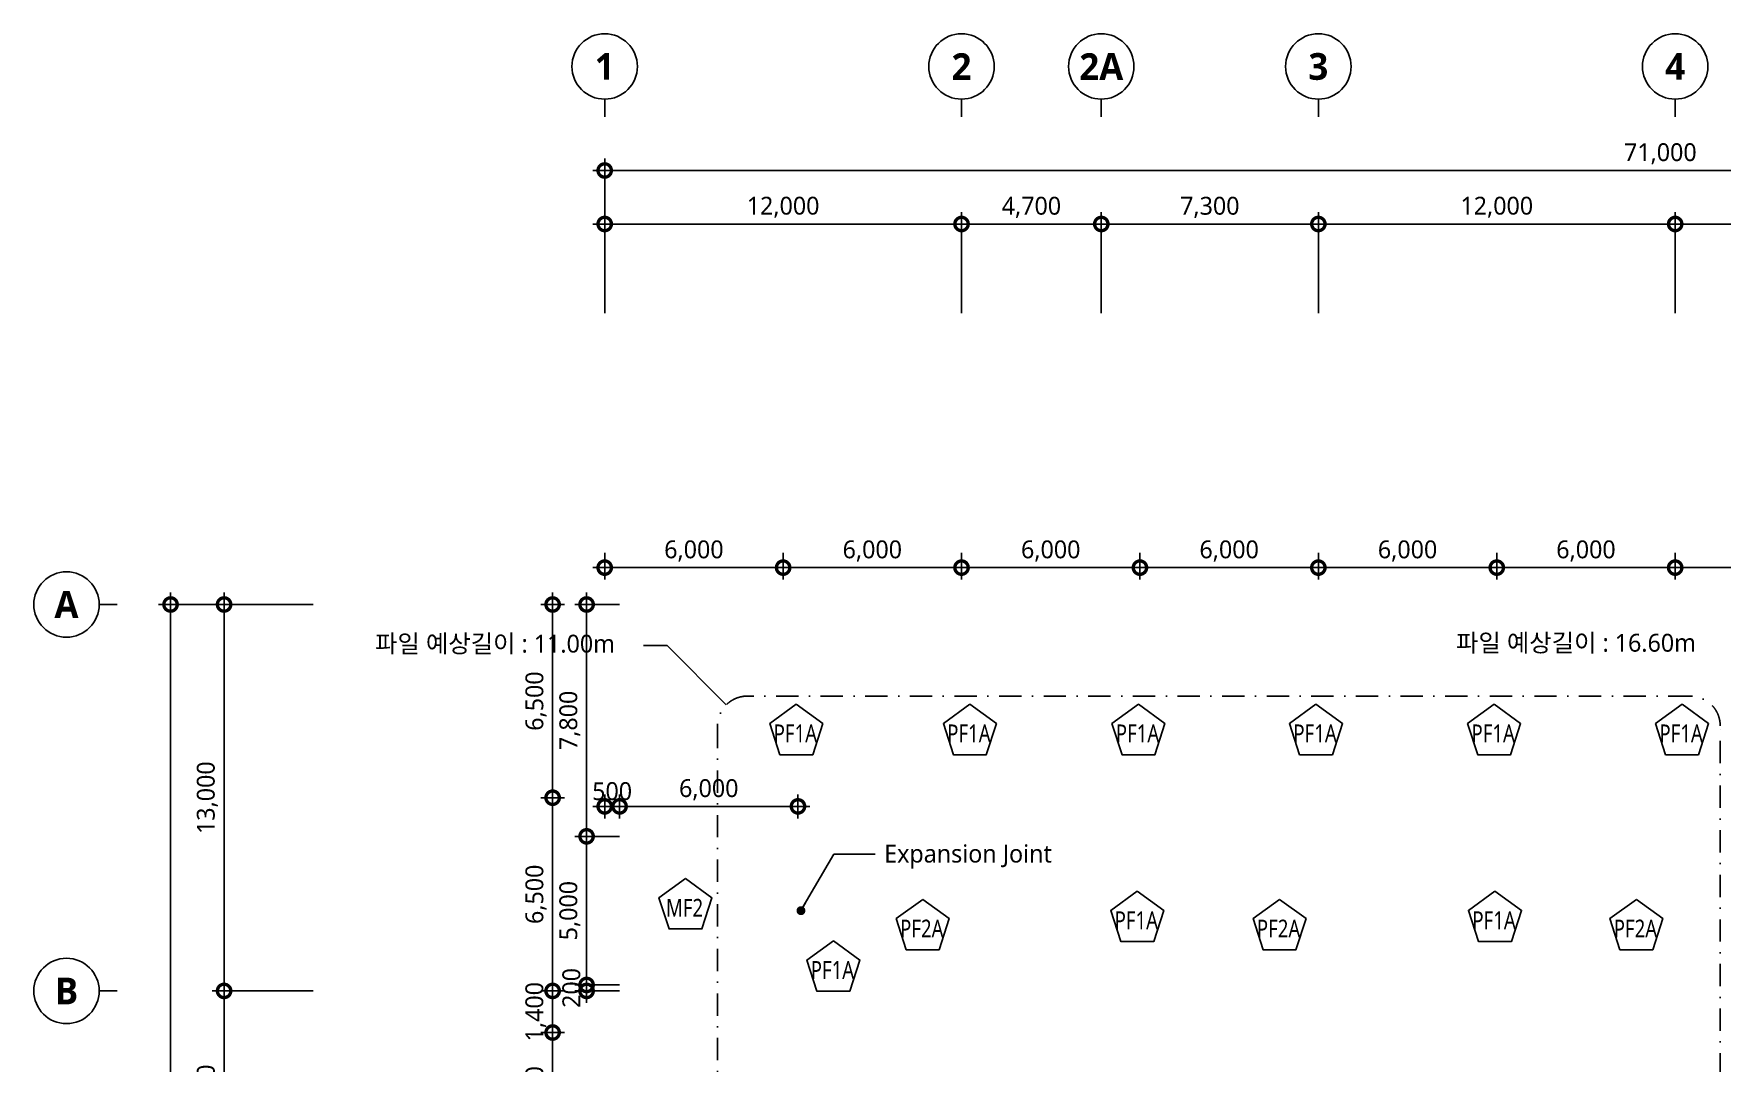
# Model space of a CAD drawing. Header units: millimetres. Extents: x 9300 to 332157, y 4200 to 105100.
# Drawn here: x 190500 to 247282, y 70467 to 105100 of the extents above; entities that cross this region are included whole.
import ezdxf
from ezdxf.enums import TextEntityAlignment as Align

# ---------------------------------------------------------------- set-up
doc = ezdxf.new("R2010")
doc.units = ezdxf.units.MM
doc.header["$LTSCALE"] = 150
doc.linetypes.add('DASHDOT-GAUN', pattern=[10, 5, -2.5, 0, -2.5])
doc.layers.get('DEFPOINTS').update_dxf_attribs({"color": 137})
for name, color, linetype in [('DIM', 7, 'Continuous'), ('S-SYM', 6, 'Continuous'), ('SYM', 6, 'Continuous'), ('SYM-BUB', 3, 'Continuous'), ('SYM-LEAD', 6, 'Continuous'), ('TEX', 3, 'Continuous'), ('TEXT', 3, 'Continuous')]:
    doc.layers.add(name, color=color, linetype=linetype)
doc.styles.add('맑은고딕B', font='malgunbd.ttf')
doc.styles.add('스타일1', font='malgun.ttf')
doc.styles.add('스타일2', font='malgunbd.ttf')
doc.dimstyles.new('CJA', dxfattribs={"dimscale": 200, "dimtxt": 3, "dimasz": 1, "dimexe": 2, "dimexo": 3, "dimgap": 1, "dimtad": 1, "dimdec": 0, "dimzin": 1, "dimdsep": 46, "dimlunit": 6, "dimtxsty": '스타일1', "dimblk": 'GAUN-DOT', "dimcen": -2, "dimdle": 2, "dimclrd": 256, "dimclre": 256, "dimclrt": 3, "dimadec": 0, "dimazin": 0, "dimtfac": 1, "dimtdec": 0, "dimtix": 1, "dimtmove": 2, "dimatfit": 3, "dimldrblk": 'DOTSMALL', "dimfxl": 1, "dimtolj": 1, "dimtzin": 1, "dimarcsym": 0})
doc.dimstyles.new('DIM-QD 1', dxfattribs={"dimtxt": 3, "dimasz": 1.5, "dimexe": 1, "dimexo": 0, "dimgap": 1, "dimtad": 1, "dimdec": 3, "dimdsep": 46, "dimlunit": 6, "dimtxsty": '스타일1', "dimblk1": 'ARCHTICK', "dimblk2": 'ARCHTICK', "dimsah": 1, "dimcen": 0, "dimclrd": 256, "dimclre": 256, "dimclrt": 3, "dimazin": 2, "dimtfac": 1, "dimtdec": 3, "dimtix": 1, "dimtmove": 2, "dimatfit": 3, "dimldrblk": 'ARCHTICK', "dimfxl": 1, "dimtolj": 1, "dimtzin": 0, "dimarcsym": 0})

# ---------------------------------------------------------------- blocks, each defined once
blk = doc.blocks.new('str-f')
blk.add_lwpolyline([(0, 469), (-446, 145), (-276, -379), (276, -379), (446, 145)], close=True)
at = {"color": 3, "style": '스타일1'}
blk.add_attdef('F1', text='', height=300, dxfattribs=at).set_placement((-16, -20), align=Align.MIDDLE)
blk = doc.blocks.new('GAUN-DOT')
at = {"linetype": 'ByBlock'}
for p, q in [((2, 0), (-2, 0)), ((0, -2), (0, 2))]:
    blk.add_line(p, q, dxfattribs=at)
at = {"const_width": 2.25}
blk.add_lwpolyline([(0, 0.28125, 1), (0, -0.28125, 1)], format="xyb", close=True, dxfattribs=at)
blk = doc.blocks.new('*D25')
at = {"layer": 'DEFPOINTS', "color": 0, "transparency": 16777216}
for p in [(210800, 78100), (209091, 73100), (210800, 73100)]:
    blk.add_point(p, dxfattribs=at)
at = {"layer": 'DIM', "lineweight": -2, "transparency": 16777216}
for p, q in [((210200, 78100), (208691, 78100)), ((209091, 77900), (209091, 73300)), ((210200, 73100), (208691, 73100))]:
    blk.add_line(p, q, dxfattribs=at)
at = {"layer": 'DIM', "lineweight": -2, "transparency": 16777216, "xscale": 200, "yscale": 200, "zscale": 200}
for p, rotation in [((209091, 78100), 90), ((209091, 73100), 270)]:
    blk.add_blockref('GAUN-DOT', p, dxfattribs=dict(at, rotation=rotation))
at = {"layer": 'DIM', "color": 3, "transparency": 16777216, "insert": (208530, 75600), "char_height": 600, "attachment_point": 5, "rotation": 90, "style": '스타일1'}
blk.add_mtext('\\A1;5,000', dxfattribs=at)
blk = doc.blocks.new('_DotSmall')
at = {"color": 0, "linetype": 'ByBlock', "const_width": 0.5}
blk.add_lwpolyline([(-0.0625, 0, 1), (0.0625, 0, 1)], format="xyb", close=True, dxfattribs=at)
blk = doc.blocks.new('*D29')
at = {"layer": 'DEFPOINTS', "color": 0, "transparency": 16777216}
for p in [(209700, 79108), (209700, 78100), (210200, 78100)]:
    blk.add_point(p, dxfattribs=at)
at = {"layer": 'DIM', "lineweight": -2, "transparency": 16777216}
for p, q in [((209700, 78700), (209700, 79508)), ((210200, 78700), (210200, 79508)), ((209500, 79108), (209300, 79108)), ((210200, 79108), (209700, 79108)), ((210400, 79108), (210600, 79108))]:
    blk.add_line(p, q, dxfattribs=at)
at = {"layer": 'DIM', "lineweight": -2, "transparency": 16777216, "xscale": 200, "yscale": 200, "zscale": 200}
blk.add_blockref('GAUN-DOT', (209700, 79108), dxfattribs=at)
at = {"layer": 'DIM', "lineweight": -2, "transparency": 16777216, "xscale": 200, "yscale": 200, "zscale": 200, "rotation": 180}
blk.add_blockref('GAUN-DOT', (210200, 79108), dxfattribs=at)
at = {"layer": 'DIM', "color": 3, "transparency": 16777216, "insert": (209950, 79618), "char_height": 600, "attachment_point": 5, "style": '스타일1'}
blk.add_mtext('\\A1;500', dxfattribs=at)
blk = doc.blocks.new('*D30')
at = {"layer": 'DEFPOINTS', "color": 0, "transparency": 16777216}
for p in [(216200, 79108), (210200, 78100), (216200, 78100)]:
    blk.add_point(p, dxfattribs=at)
at = {"layer": 'DIM', "lineweight": -2, "transparency": 16777216}
for p, q in [((210200, 78700), (210200, 79508)), ((216200, 78700), (216200, 79508)), ((210400, 79108), (216000, 79108))]:
    blk.add_line(p, q, dxfattribs=at)
at = {"layer": 'DIM', "lineweight": -2, "transparency": 16777216, "xscale": 200, "yscale": 200, "zscale": 200, "rotation": 180}
blk.add_blockref('GAUN-DOT', (210200, 79108), dxfattribs=at)
at = {"layer": 'DIM', "lineweight": -2, "transparency": 16777216, "xscale": 200, "yscale": 200, "zscale": 200}
blk.add_blockref('GAUN-DOT', (216200, 79108), dxfattribs=at)
at = {"layer": 'DIM', "color": 3, "transparency": 16777216, "insert": (213200, 79668), "char_height": 600, "attachment_point": 5, "style": '스타일1'}
blk.add_mtext('\\A1;6,000', dxfattribs=at)
blk = doc.blocks.new('*D31')
at = {"layer": 'DEFPOINTS', "color": 0, "transparency": 16777216}
for p in [(209091, 73100), (210800, 73100), (210800, 72900)]:
    blk.add_point(p, dxfattribs=at)
at = {"layer": 'DIM', "lineweight": -2, "transparency": 16777216}
for p, q in [((209091, 73300), (209091, 73500)), ((210200, 73100), (208691, 73100)), ((210200, 72900), (208691, 72900)), ((209091, 72900), (209091, 73100)), ((209091, 72700), (209091, 72500))]:
    blk.add_line(p, q, dxfattribs=at)
at = {"layer": 'DIM', "lineweight": -2, "transparency": 16777216, "xscale": 200, "yscale": 200, "zscale": 200}
for p, rotation in [((209091, 73100), 270), ((209091, 72900), 90)]:
    blk.add_blockref('GAUN-DOT', p, dxfattribs=dict(at, rotation=rotation))
at = {"layer": 'DIM', "color": 3, "transparency": 16777216, "insert": (208581, 73000), "char_height": 600, "attachment_point": 5, "rotation": 90, "style": '스타일1'}
blk.add_mtext('\\A1;200', dxfattribs=at)
blk = doc.blocks.new('*D32')
at = {"layer": 'DEFPOINTS', "color": 0, "transparency": 16777216}
for p in [(209091, 85900), (210800, 85900), (210800, 78100)]:
    blk.add_point(p, dxfattribs=at)
at = {"layer": 'DIM', "lineweight": -2, "transparency": 16777216}
for p, q in [((210200, 85900), (208691, 85900)), ((209091, 78300), (209091, 85700)), ((210200, 78100), (208691, 78100))]:
    blk.add_line(p, q, dxfattribs=at)
at = {"layer": 'DIM', "lineweight": -2, "transparency": 16777216, "xscale": 200, "yscale": 200, "zscale": 200}
for p, rotation in [((209091, 85900), 90), ((209091, 78100), 270)]:
    blk.add_blockref('GAUN-DOT', p, dxfattribs=dict(at, rotation=rotation))
at = {"layer": 'DIM', "color": 3, "transparency": 16777216, "insert": (208530, 82000), "char_height": 600, "attachment_point": 5, "rotation": 90, "style": '스타일1'}
blk.add_mtext('\\A1;7,800', dxfattribs=at)
blk = doc.blocks.new('*D80')
at = {"layer": 'DEFPOINTS', "color": 0, "transparency": 16777216}
for p in [(215700, 87041), (221700, 87140), (221700, 87041)]:
    blk.add_point(p, dxfattribs=at)
at = {"layer": 'DIM', "lineweight": -2, "transparency": 16777216}
for p, q in [((215700, 87641), (215700, 87540)), ((221700, 87641), (221700, 87540)), ((215900, 87140), (221500, 87140))]:
    blk.add_line(p, q, dxfattribs=at)
at = {"layer": 'DIM', "lineweight": -2, "transparency": 16777216, "xscale": 200, "yscale": 200, "zscale": 200, "rotation": 180}
blk.add_blockref('GAUN-DOT', (215700, 87140), dxfattribs=at)
at = {"layer": 'DIM', "lineweight": -2, "transparency": 16777216, "xscale": 200, "yscale": 200, "zscale": 200}
blk.add_blockref('GAUN-DOT', (221700, 87140), dxfattribs=at)
at = {"layer": 'DIM', "color": 3, "transparency": 16777216, "insert": (218700, 87700), "char_height": 600, "attachment_point": 5, "style": '스타일1'}
blk.add_mtext('\\A1;6,000', dxfattribs=at)
blk = doc.blocks.new('*D81')
at = {"layer": 'DEFPOINTS', "color": 0, "transparency": 16777216}
for p in [(221700, 87140), (221700, 87041), (227700, 87041)]:
    blk.add_point(p, dxfattribs=at)
at = {"layer": 'DIM', "lineweight": -2, "transparency": 16777216}
for p, q in [((221700, 87641), (221700, 87540)), ((227700, 87641), (227700, 87540)), ((227500, 87140), (221900, 87140))]:
    blk.add_line(p, q, dxfattribs=at)
at = {"layer": 'DIM', "lineweight": -2, "transparency": 16777216, "xscale": 200, "yscale": 200, "zscale": 200, "rotation": 180}
blk.add_blockref('GAUN-DOT', (221700, 87140), dxfattribs=at)
at = {"layer": 'DIM', "lineweight": -2, "transparency": 16777216, "xscale": 200, "yscale": 200, "zscale": 200}
blk.add_blockref('GAUN-DOT', (227700, 87140), dxfattribs=at)
at = {"layer": 'DIM', "color": 3, "transparency": 16777216, "insert": (224700, 87700), "char_height": 600, "attachment_point": 5, "style": '스타일1'}
blk.add_mtext('\\A1;6,000', dxfattribs=at)
blk = doc.blocks.new('*D82')
at = {"layer": 'DEFPOINTS', "color": 0, "transparency": 16777216}
for p in [(227700, 87041), (233700, 87140), (233700, 87041)]:
    blk.add_point(p, dxfattribs=at)
at = {"layer": 'DIM', "lineweight": -2, "transparency": 16777216}
for p, q in [((227700, 87641), (227700, 87540)), ((233700, 87641), (233700, 87540)), ((227900, 87140), (233500, 87140))]:
    blk.add_line(p, q, dxfattribs=at)
at = {"layer": 'DIM', "lineweight": -2, "transparency": 16777216, "xscale": 200, "yscale": 200, "zscale": 200, "rotation": 180}
blk.add_blockref('GAUN-DOT', (227700, 87140), dxfattribs=at)
at = {"layer": 'DIM', "lineweight": -2, "transparency": 16777216, "xscale": 200, "yscale": 200, "zscale": 200}
blk.add_blockref('GAUN-DOT', (233700, 87140), dxfattribs=at)
at = {"layer": 'DIM', "color": 3, "transparency": 16777216, "insert": (230700, 87700), "char_height": 600, "attachment_point": 5, "style": '스타일1'}
blk.add_mtext('\\A1;6,000', dxfattribs=at)
blk = doc.blocks.new('*D83')
at = {"layer": 'DEFPOINTS', "color": 0, "transparency": 16777216}
for p in [(209700, 87140), (209700, 87041), (215700, 87041)]:
    blk.add_point(p, dxfattribs=at)
at = {"layer": 'DIM', "lineweight": -2, "transparency": 16777216}
for p, q in [((209700, 87641), (209700, 87540)), ((215700, 87641), (215700, 87540)), ((215500, 87140), (209900, 87140))]:
    blk.add_line(p, q, dxfattribs=at)
at = {"layer": 'DIM', "lineweight": -2, "transparency": 16777216, "xscale": 200, "yscale": 200, "zscale": 200, "rotation": 180}
blk.add_blockref('GAUN-DOT', (209700, 87140), dxfattribs=at)
at = {"layer": 'DIM', "lineweight": -2, "transparency": 16777216, "xscale": 200, "yscale": 200, "zscale": 200}
blk.add_blockref('GAUN-DOT', (215700, 87140), dxfattribs=at)
at = {"layer": 'DIM', "color": 3, "transparency": 16777216, "insert": (212700, 87700), "char_height": 600, "attachment_point": 5, "style": '스타일1'}
blk.add_mtext('\\A1;6,000', dxfattribs=at)
blk = doc.blocks.new('*D84')
at = {"layer": 'DEFPOINTS', "color": 0, "transparency": 16777216}
for p in [(239700, 87041), (245700, 87140), (245700, 87041)]:
    blk.add_point(p, dxfattribs=at)
at = {"layer": 'DIM', "lineweight": -2, "transparency": 16777216}
for p, q in [((239700, 87641), (239700, 87540)), ((245700, 87641), (245700, 87540)), ((239900, 87140), (245500, 87140))]:
    blk.add_line(p, q, dxfattribs=at)
at = {"layer": 'DIM', "lineweight": -2, "transparency": 16777216, "xscale": 200, "yscale": 200, "zscale": 200, "rotation": 180}
blk.add_blockref('GAUN-DOT', (239700, 87140), dxfattribs=at)
at = {"layer": 'DIM', "lineweight": -2, "transparency": 16777216, "xscale": 200, "yscale": 200, "zscale": 200}
blk.add_blockref('GAUN-DOT', (245700, 87140), dxfattribs=at)
at = {"layer": 'DIM', "color": 3, "transparency": 16777216, "insert": (242700, 87700), "char_height": 600, "attachment_point": 5, "style": '스타일1'}
blk.add_mtext('\\A1;6,000', dxfattribs=at)
blk = doc.blocks.new('*D85')
at = {"layer": 'DEFPOINTS', "color": 0, "transparency": 16777216}
for p in [(233700, 87140), (233700, 87041), (239700, 87041)]:
    blk.add_point(p, dxfattribs=at)
at = {"layer": 'DIM', "lineweight": -2, "transparency": 16777216}
for p, q in [((233700, 87641), (233700, 87540)), ((239700, 87641), (239700, 87540)), ((239500, 87140), (233900, 87140))]:
    blk.add_line(p, q, dxfattribs=at)
at = {"layer": 'DIM', "lineweight": -2, "transparency": 16777216, "xscale": 200, "yscale": 200, "zscale": 200, "rotation": 180}
blk.add_blockref('GAUN-DOT', (233700, 87140), dxfattribs=at)
at = {"layer": 'DIM', "lineweight": -2, "transparency": 16777216, "xscale": 200, "yscale": 200, "zscale": 200}
blk.add_blockref('GAUN-DOT', (239700, 87140), dxfattribs=at)
at = {"layer": 'DIM', "color": 3, "transparency": 16777216, "insert": (236700, 87700), "char_height": 600, "attachment_point": 5, "style": '스타일1'}
blk.add_mtext('\\A1;6,000', dxfattribs=at)
blk = doc.blocks.new('*D86')
at = {"layer": 'DEFPOINTS', "color": 0, "transparency": 16777216}
for p in [(245700, 87140), (245700, 87041), (252700, 87041)]:
    blk.add_point(p, dxfattribs=at)
at = {"layer": 'DIM', "lineweight": -2, "transparency": 16777216}
for p, q in [((245700, 87641), (245700, 87540)), ((252700, 87641), (252700, 87540)), ((252500, 87140), (245900, 87140))]:
    blk.add_line(p, q, dxfattribs=at)
at = {"layer": 'DIM', "lineweight": -2, "transparency": 16777216, "xscale": 200, "yscale": 200, "zscale": 200, "rotation": 180}
blk.add_blockref('GAUN-DOT', (245700, 87140), dxfattribs=at)
at = {"layer": 'DIM', "lineweight": -2, "transparency": 16777216, "xscale": 200, "yscale": 200, "zscale": 200}
blk.add_blockref('GAUN-DOT', (252700, 87140), dxfattribs=at)
at = {"layer": 'DIM', "color": 3, "transparency": 16777216, "insert": (249200, 87700), "char_height": 600, "attachment_point": 5, "style": '스타일1'}
blk.add_mtext('\\A1;7,000', dxfattribs=at)
blk = doc.blocks.new('*D107')
at = {"layer": 'DEFPOINTS', "color": 0, "transparency": 16777216}
for p in [(207949, 71500), (208808, 71500), (208808, 67240)]:
    blk.add_point(p, dxfattribs=at)
at = {"layer": 'DIM', "lineweight": -2, "transparency": 16777216}
for p, q in [((208208, 71500), (207549, 71500)), ((207949, 67440), (207949, 71300)), ((208208, 67240), (207549, 67240))]:
    blk.add_line(p, q, dxfattribs=at)
at = {"layer": 'DIM', "lineweight": -2, "transparency": 16777216, "xscale": 200, "yscale": 200, "zscale": 200}
for p, rotation in [((207949, 71500), 90), ((207949, 67240), 270)]:
    blk.add_blockref('GAUN-DOT', p, dxfattribs=dict(at, rotation=rotation))
at = {"layer": 'DIM', "color": 3, "transparency": 16777216, "insert": (207389, 69370), "char_height": 600, "attachment_point": 5, "rotation": 90, "style": '스타일1'}
blk.add_mtext('\\A1;4,260', dxfattribs=at)
blk = doc.blocks.new('*D108')
at = {"layer": 'DEFPOINTS', "color": 0, "transparency": 16777216}
for p in [(208808, 72900), (207949, 71500), (208808, 71500)]:
    blk.add_point(p, dxfattribs=at)
at = {"layer": 'DIM', "lineweight": -2, "transparency": 16777216}
for p, q in [((207949, 73100), (207949, 73300)), ((208208, 72900), (207549, 72900)), ((207949, 72900), (207949, 71500)), ((208208, 71500), (207549, 71500)), ((207949, 71300), (207949, 71100))]:
    blk.add_line(p, q, dxfattribs=at)
at = {"layer": 'DIM', "lineweight": -2, "transparency": 16777216, "xscale": 200, "yscale": 200, "zscale": 200}
for p, rotation in [((207949, 72900), 270), ((207949, 71500), 90)]:
    blk.add_blockref('GAUN-DOT', p, dxfattribs=dict(at, rotation=rotation))
at = {"layer": 'DIM', "color": 3, "transparency": 16777216, "insert": (207387, 72200), "char_height": 600, "attachment_point": 5, "rotation": 90, "style": '스타일1'}
blk.add_mtext('\\A1;1,400', dxfattribs=at)
blk = doc.blocks.new('*D109')
at = {"layer": 'DEFPOINTS', "color": 0, "transparency": 16777216}
for p in [(207949, 79400), (208808, 79400), (208808, 72900)]:
    blk.add_point(p, dxfattribs=at)
at = {"layer": 'DIM', "lineweight": -2, "transparency": 16777216}
for p, q in [((208208, 79400), (207549, 79400)), ((207949, 73100), (207949, 79200)), ((208208, 72900), (207549, 72900))]:
    blk.add_line(p, q, dxfattribs=at)
at = {"layer": 'DIM', "lineweight": -2, "transparency": 16777216, "xscale": 200, "yscale": 200, "zscale": 200}
for p, rotation in [((207949, 79400), 90), ((207949, 72900), 270)]:
    blk.add_blockref('GAUN-DOT', p, dxfattribs=dict(at, rotation=rotation))
at = {"layer": 'DIM', "color": 3, "transparency": 16777216, "insert": (207389, 76150), "char_height": 600, "attachment_point": 5, "rotation": 90, "style": '스타일1'}
blk.add_mtext('\\A1;6,500', dxfattribs=at)
blk = doc.blocks.new('*D110')
at = {"layer": 'DEFPOINTS', "color": 0, "transparency": 16777216}
for p in [(208808, 85900), (207949, 79400), (208808, 79400)]:
    blk.add_point(p, dxfattribs=at)
at = {"layer": 'DIM', "lineweight": -2, "transparency": 16777216}
for p, q in [((208208, 85900), (207549, 85900)), ((207949, 85700), (207949, 79600)), ((208208, 79400), (207549, 79400))]:
    blk.add_line(p, q, dxfattribs=at)
at = {"layer": 'DIM', "lineweight": -2, "transparency": 16777216, "xscale": 200, "yscale": 200, "zscale": 200}
for p, rotation in [((207949, 85900), 90), ((207949, 79400), 270)]:
    blk.add_blockref('GAUN-DOT', p, dxfattribs=dict(at, rotation=rotation))
at = {"layer": 'DIM', "color": 3, "transparency": 16777216, "insert": (207389, 82650), "char_height": 600, "attachment_point": 5, "rotation": 90, "style": '스타일1'}
blk.add_mtext('\\A1;6,500', dxfattribs=at)
blk = doc.blocks.new('*D253')
at = {"layer": 'DEFPOINTS', "color": 0, "transparency": 16777216}
for p in [(195100, 85900), (200500, 85900), (200500, 42900)]:
    blk.add_point(p, dxfattribs=at)
at = {"layer": 'DIM', "color": 7, "lineweight": -2, "transparency": 16777216}
for p, q in [((199900, 85900), (194700, 85900)), ((195100, 42500), (195100, 86300)), ((199900, 42900), (194700, 42900))]:
    blk.add_line(p, q, dxfattribs=at)
at = {"layer": 'DIM', "color": 7, "lineweight": -2, "transparency": 16777216, "xscale": 900, "yscale": 900, "zscale": 900}
for p, rotation in [((195100, 85900), 90), ((195100, 42900), 270)]:
    blk.add_blockref('_DotSmall', p, dxfattribs=dict(at, rotation=rotation))
at = {"layer": 'DIM', "color": 3, "transparency": 16777216, "insert": (194540, 64400), "char_height": 600, "attachment_point": 5, "rotation": 90, "style": '스타일1'}
blk.add_mtext('\\A1;43,000', dxfattribs=at)
blk = doc.blocks.new('*D254')
at = {"layer": 'DEFPOINTS', "color": 0, "transparency": 16777216}
for p in [(200500, 85900), (196900, 72900), (200500, 72900)]:
    blk.add_point(p, dxfattribs=at)
at = {"layer": 'DIM', "color": 7, "lineweight": -2, "transparency": 16777216}
for p, q in [((199900, 85900), (196500, 85900)), ((196900, 86300), (196900, 72500)), ((199900, 72900), (196500, 72900))]:
    blk.add_line(p, q, dxfattribs=at)
at = {"layer": 'DIM', "color": 7, "lineweight": -2, "transparency": 16777216, "xscale": 900, "yscale": 900, "zscale": 900}
for p, rotation in [((196900, 85900), 90), ((196900, 72900), 270)]:
    blk.add_blockref('_DotSmall', p, dxfattribs=dict(at, rotation=rotation))
at = {"layer": 'DIM', "color": 3, "transparency": 16777216, "insert": (196338, 79400), "char_height": 600, "attachment_point": 5, "rotation": 90, "style": '스타일1'}
blk.add_mtext('\\A1;13,000', dxfattribs=at)
blk = doc.blocks.new('*D256')
at = {"layer": 'DEFPOINTS', "color": 0, "transparency": 16777216}
for p in [(280700, 100500), (209700, 95100), (280700, 95100)]:
    blk.add_point(p, dxfattribs=at)
at = {"layer": 'DIM', "color": 7, "lineweight": -2, "transparency": 16777216}
for p, q in [((209700, 95700), (209700, 100900)), ((280700, 95700), (280700, 100900)), ((209300, 100500), (281100, 100500))]:
    blk.add_line(p, q, dxfattribs=at)
at = {"layer": 'DIM', "color": 7, "lineweight": -2, "transparency": 16777216, "xscale": 900, "yscale": 900, "zscale": 900, "rotation": 180}
blk.add_blockref('_DotSmall', (209700, 100500), dxfattribs=at)
at = {"layer": 'DIM', "color": 7, "lineweight": -2, "transparency": 16777216, "xscale": 900, "yscale": 900, "zscale": 900}
blk.add_blockref('_DotSmall', (280700, 100500), dxfattribs=at)
at = {"layer": 'DIM', "color": 3, "transparency": 16777216, "insert": (245200, 101062), "char_height": 600, "attachment_point": 5, "style": '스타일1'}
blk.add_mtext('\\A1;71,000', dxfattribs=at)
blk = doc.blocks.new('*D258')
at = {"layer": 'DEFPOINTS', "color": 0, "transparency": 16777216}
for p in [(259700, 98700), (245700, 95100), (259700, 95100)]:
    blk.add_point(p, dxfattribs=at)
at = {"layer": 'DIM', "color": 7, "lineweight": -2, "transparency": 16777216}
for p, q in [((245700, 95700), (245700, 99100)), ((259700, 95700), (259700, 99100)), ((245300, 98700), (260100, 98700))]:
    blk.add_line(p, q, dxfattribs=at)
at = {"layer": 'DIM', "color": 7, "lineweight": -2, "transparency": 16777216, "xscale": 900, "yscale": 900, "zscale": 900, "rotation": 180}
blk.add_blockref('_DotSmall', (245700, 98700), dxfattribs=at)
at = {"layer": 'DIM', "color": 7, "lineweight": -2, "transparency": 16777216, "xscale": 900, "yscale": 900, "zscale": 900}
blk.add_blockref('_DotSmall', (259700, 98700), dxfattribs=at)
at = {"layer": 'DIM', "color": 3, "transparency": 16777216, "insert": (252700, 99262), "char_height": 600, "attachment_point": 5, "style": '스타일1'}
blk.add_mtext('\\A1;14,000', dxfattribs=at)
blk = doc.blocks.new('*D259')
at = {"layer": 'DEFPOINTS', "color": 0, "transparency": 16777216}
for p in [(245700, 98700), (233700, 95100), (245700, 95100)]:
    blk.add_point(p, dxfattribs=at)
at = {"layer": 'DIM', "color": 7, "lineweight": -2, "transparency": 16777216}
for p, q in [((233700, 95700), (233700, 99100)), ((245700, 95700), (245700, 99100)), ((233300, 98700), (246100, 98700))]:
    blk.add_line(p, q, dxfattribs=at)
at = {"layer": 'DIM', "color": 7, "lineweight": -2, "transparency": 16777216, "xscale": 900, "yscale": 900, "zscale": 900, "rotation": 180}
blk.add_blockref('_DotSmall', (233700, 98700), dxfattribs=at)
at = {"layer": 'DIM', "color": 7, "lineweight": -2, "transparency": 16777216, "xscale": 900, "yscale": 900, "zscale": 900}
blk.add_blockref('_DotSmall', (245700, 98700), dxfattribs=at)
at = {"layer": 'DIM', "color": 3, "transparency": 16777216, "insert": (239700, 99262), "char_height": 600, "attachment_point": 5, "style": '스타일1'}
blk.add_mtext('\\A1;12,000', dxfattribs=at)
blk = doc.blocks.new('*D260')
at = {"layer": 'DEFPOINTS', "color": 0, "transparency": 16777216}
for p in [(221700, 98700), (209700, 95100), (221700, 95100)]:
    blk.add_point(p, dxfattribs=at)
at = {"layer": 'DIM', "color": 7, "lineweight": -2, "transparency": 16777216}
for p, q in [((209700, 95700), (209700, 99100)), ((221700, 95700), (221700, 99100)), ((209300, 98700), (222100, 98700))]:
    blk.add_line(p, q, dxfattribs=at)
at = {"layer": 'DIM', "color": 7, "lineweight": -2, "transparency": 16777216, "xscale": 900, "yscale": 900, "zscale": 900, "rotation": 180}
blk.add_blockref('_DotSmall', (209700, 98700), dxfattribs=at)
at = {"layer": 'DIM', "color": 7, "lineweight": -2, "transparency": 16777216, "xscale": 900, "yscale": 900, "zscale": 900}
blk.add_blockref('_DotSmall', (221700, 98700), dxfattribs=at)
at = {"layer": 'DIM', "color": 3, "transparency": 16777216, "insert": (215700, 99262), "char_height": 600, "attachment_point": 5, "style": '스타일1'}
blk.add_mtext('\\A1;12,000', dxfattribs=at)
blk = doc.blocks.new('NEW_BUB')
at = {"layer": 'SYM-BUB', "color": 6}
blk.add_line((0, 3), (0, 0), dxfattribs=at)
blk.add_circle((0, 8.5), 5.5, dxfattribs=at)
at = {"layer": 'SYM-BUB', "color": 3, "style": '스타일2'}
blk.add_attdef('X', text='', height=4.5, dxfattribs=at).set_placement((0, 8.5), align=Align.MIDDLE)
blk = doc.blocks.new('*D263')
at = {"layer": 'DEFPOINTS', "color": 0, "transparency": 16777216}
for p in [(259700, 98700), (245700, 95100), (259700, 95100)]:
    blk.add_point(p, dxfattribs=at)
at = {"layer": 'DIM', "color": 7, "lineweight": -2, "transparency": 16777216}
for p, q in [((245700, 95700), (245700, 99100)), ((259700, 95700), (259700, 99100)), ((245300, 98700), (260100, 98700))]:
    blk.add_line(p, q, dxfattribs=at)
at = {"layer": 'DIM', "color": 7, "lineweight": -2, "transparency": 16777216, "xscale": 900, "yscale": 900, "zscale": 900, "rotation": 180}
blk.add_blockref('_DotSmall', (245700, 98700), dxfattribs=at)
at = {"layer": 'DIM', "color": 7, "lineweight": -2, "transparency": 16777216, "xscale": 900, "yscale": 900, "zscale": 900}
blk.add_blockref('_DotSmall', (259700, 98700), dxfattribs=at)
at = {"layer": 'DIM', "color": 3, "transparency": 16777216, "insert": (252700, 99262), "char_height": 600, "attachment_point": 5, "style": '스타일1'}
blk.add_mtext('\\A1;14,000', dxfattribs=at)
blk = doc.blocks.new('*D264')
at = {"layer": 'DEFPOINTS', "color": 0, "transparency": 16777216}
for p in [(245700, 98700), (233700, 95100), (245700, 95100)]:
    blk.add_point(p, dxfattribs=at)
at = {"layer": 'DIM', "color": 7, "lineweight": -2, "transparency": 16777216}
for p, q in [((233700, 95700), (233700, 99100)), ((245700, 95700), (245700, 99100)), ((233300, 98700), (246100, 98700))]:
    blk.add_line(p, q, dxfattribs=at)
at = {"layer": 'DIM', "color": 7, "lineweight": -2, "transparency": 16777216, "xscale": 900, "yscale": 900, "zscale": 900, "rotation": 180}
blk.add_blockref('_DotSmall', (233700, 98700), dxfattribs=at)
at = {"layer": 'DIM', "color": 7, "lineweight": -2, "transparency": 16777216, "xscale": 900, "yscale": 900, "zscale": 900}
blk.add_blockref('_DotSmall', (245700, 98700), dxfattribs=at)
at = {"layer": 'DIM', "color": 3, "transparency": 16777216, "insert": (239700, 99262), "char_height": 600, "attachment_point": 5, "style": '스타일1'}
blk.add_mtext('\\A1;12,000', dxfattribs=at)
blk = doc.blocks.new('*D265')
at = {"layer": 'DEFPOINTS', "color": 0, "transparency": 16777216}
for p in [(226400, 98700), (221700, 95100), (226400, 95100)]:
    blk.add_point(p, dxfattribs=at)
at = {"layer": 'DIM', "color": 7, "lineweight": -2, "transparency": 16777216}
for p, q in [((221700, 95700), (221700, 99100)), ((226400, 95700), (226400, 99100)), ((221300, 98700), (226800, 98700))]:
    blk.add_line(p, q, dxfattribs=at)
at = {"layer": 'DIM', "color": 7, "lineweight": -2, "transparency": 16777216, "xscale": 900, "yscale": 900, "zscale": 900, "rotation": 180}
blk.add_blockref('_DotSmall', (221700, 98700), dxfattribs=at)
at = {"layer": 'DIM', "color": 7, "lineweight": -2, "transparency": 16777216, "xscale": 900, "yscale": 900, "zscale": 900}
blk.add_blockref('_DotSmall', (226400, 98700), dxfattribs=at)
at = {"layer": 'DIM', "color": 3, "transparency": 16777216, "insert": (224050, 99260), "char_height": 600, "attachment_point": 5, "style": '스타일1'}
blk.add_mtext('\\A1;4,700', dxfattribs=at)
blk = doc.blocks.new('*D267')
at = {"layer": 'DEFPOINTS', "color": 0, "transparency": 16777216}
for p in [(200500, 72900), (196900, 65950), (200500, 65950)]:
    blk.add_point(p, dxfattribs=at)
at = {"layer": 'DIM', "color": 7, "lineweight": -2, "transparency": 16777216}
for p, q in [((196900, 73300), (196900, 65550)), ((199900, 72900), (196500, 72900)), ((199900, 65950), (196500, 65950))]:
    blk.add_line(p, q, dxfattribs=at)
at = {"layer": 'DIM', "color": 7, "lineweight": -2, "transparency": 16777216, "xscale": 900, "yscale": 900, "zscale": 900}
for p, rotation in [((196900, 72900), 90), ((196900, 65950), 270)]:
    blk.add_blockref('_DotSmall', p, dxfattribs=dict(at, rotation=rotation))
at = {"layer": 'DIM', "color": 3, "transparency": 16777216, "insert": (196340, 69425), "char_height": 600, "attachment_point": 5, "rotation": 90, "style": '스타일1'}
blk.add_mtext('\\A1;6,950', dxfattribs=at)
blk = doc.blocks.new('*D268')
at = {"layer": 'DEFPOINTS', "color": 0, "transparency": 16777216}
for p in [(226400, 98700), (226400, 95100), (233700, 95100)]:
    blk.add_point(p, dxfattribs=at)
at = {"layer": 'DIM', "color": 7, "lineweight": -2, "transparency": 16777216}
for p, q in [((226400, 95700), (226400, 99100)), ((233700, 95700), (233700, 99100)), ((234100, 98700), (226000, 98700))]:
    blk.add_line(p, q, dxfattribs=at)
at = {"layer": 'DIM', "color": 7, "lineweight": -2, "transparency": 16777216, "xscale": 900, "yscale": 900, "zscale": 900, "rotation": 180}
blk.add_blockref('_DotSmall', (226400, 98700), dxfattribs=at)
at = {"layer": 'DIM', "color": 7, "lineweight": -2, "transparency": 16777216, "xscale": 900, "yscale": 900, "zscale": 900}
blk.add_blockref('_DotSmall', (233700, 98700), dxfattribs=at)
at = {"layer": 'DIM', "color": 3, "transparency": 16777216, "insert": (230050, 99260), "char_height": 600, "attachment_point": 5, "style": '스타일1'}
blk.add_mtext('\\A1;7,300', dxfattribs=at)
blk = doc.blocks.new('_ARCHTICK')
at = {"color": 0, "linetype": 'ByBlock', "const_width": 0.15}
blk.add_lwpolyline([(-0.5, -0.5), (0.5, 0.5)], dxfattribs=at)

msp = doc.modelspace()

# ---------------------------------------------------------------- linework, layer by layer
at = {"layer": 'SYM', "color": 6}
msp.add_lwpolyline([(213789.3, 82525.1), (211799.9, 84515.3), (210999.9, 84515.3)], dxfattribs=at)
at = {"layer": 'SYM', "color": 3, "linetype": 'DASHDOT-GAUN'}
msp.add_lwpolyline([(214496.4, 45055.5), (246214.4, 45055.5, 0.4142136), (247214.4, 46055.5), (247214.4, 81818, 0.4142136), (246214.4, 82818), (214496.4, 82818, 0.4142136), (213496.4, 81818), (213496.4, 46055.5, 0.4142136)], format="xyb", close=True, dxfattribs=at)

# ---------------------------------------------------------------- block references
at = {"layer": 'SYM', "linetype": 'Continuous'}
ref = msp.add_blockref('str-f', (216143.6, 81605.4), dxfattribs=dict(at, xscale=2, yscale=2, zscale=2))
ref.add_attrib('F1', 'PF1A', dxfattribs={"layer": 'S-SYM', "color": 3, "height": 600, "style": '스타일1', "width": 0.8}).set_placement((216112, 81564.5), align=Align.MIDDLE)
ref = msp.add_blockref('str-f', (221980.3, 81605.4), dxfattribs=dict(at, xscale=2, yscale=2, zscale=2))
ref.add_attrib('F1', 'PF1A', dxfattribs={"layer": 'S-SYM', "color": 3, "height": 600, "style": '스타일1', "width": 0.8}).set_placement((221948.7, 81564.5), align=Align.MIDDLE)
ref = msp.add_blockref('str-f', (227650.3, 81605.4), dxfattribs=dict(at, xscale=2, yscale=2, zscale=2))
ref.add_attrib('F1', 'PF1A', dxfattribs={"layer": 'S-SYM', "color": 3, "height": 600, "style": '스타일1', "width": 0.8}).set_placement((227618.7, 81564.5), align=Align.MIDDLE)
ref = msp.add_blockref('str-f', (233620.3, 81605.4), dxfattribs=dict(at, xscale=2, yscale=2, zscale=2))
ref.add_attrib('F1', 'PF1A', dxfattribs={"layer": 'S-SYM', "color": 3, "height": 600, "style": '스타일1', "width": 0.8}).set_placement((233588.7, 81564.5), align=Align.MIDDLE)
ref = msp.add_blockref('str-f', (239610.3, 81605.4), dxfattribs=dict(at, xscale=2, yscale=2, zscale=2))
ref.add_attrib('F1', 'PF1A', dxfattribs={"layer": 'S-SYM', "color": 3, "height": 600, "style": '스타일1', "width": 0.8}).set_placement((239578.7, 81564.5), align=Align.MIDDLE)
ref = msp.add_blockref('str-f', (245930.3, 81605.4), dxfattribs=dict(at, xscale=2, yscale=2, zscale=2))
ref.add_attrib('F1', 'PF1A', dxfattribs={"layer": 'S-SYM', "color": 3, "height": 600, "style": '스타일1', "width": 0.8}).set_placement((245898.7, 81564.5), align=Align.MIDDLE)
ref = msp.add_blockref('str-f', (212416.3, 75741.8), dxfattribs=dict(at, xscale=2, yscale=2, zscale=2))
ref.add_attrib('F1', 'MF2', dxfattribs={"layer": 'S-SYM', "color": 3, "height": 600, "style": '스타일1', "width": 0.8}).set_placement((212384.7, 75700.9), align=Align.MIDDLE)
ref = msp.add_blockref('str-f', (227610.3, 75317.6), dxfattribs=dict(at, xscale=2, yscale=2, zscale=2))
ref.add_attrib('F1', 'PF1A', dxfattribs={"layer": 'S-SYM', "color": 3, "height": 600, "style": '스타일1', "width": 0.8}).set_placement((227578.7, 75276.7), align=Align.MIDDLE)
ref = msp.add_blockref('str-f', (239640.3, 75317.6), dxfattribs=dict(at, xscale=2, yscale=2, zscale=2))
ref.add_attrib('F1', 'PF1A', dxfattribs={"layer": 'S-SYM', "color": 3, "height": 600, "style": '스타일1', "width": 0.8}).set_placement((239608.7, 75276.7), align=Align.MIDDLE)
ref = msp.add_blockref('str-f', (220394.1, 75042.3), dxfattribs=dict(at, xscale=2, yscale=2, zscale=2))
ref.add_attrib('F1', 'PF2A', dxfattribs={"layer": 'S-SYM', "color": 3, "height": 600, "style": '스타일1', "width": 0.8}).set_placement((220362.5, 75001.4), align=Align.MIDDLE)
ref = msp.add_blockref('str-f', (232394.1, 75042.3), dxfattribs=dict(at, xscale=2, yscale=2, zscale=2))
ref.add_attrib('F1', 'PF2A', dxfattribs={"layer": 'S-SYM', "color": 3, "height": 600, "style": '스타일1', "width": 0.8}).set_placement((232362.5, 75001.4), align=Align.MIDDLE)
ref = msp.add_blockref('str-f', (244394.1, 75042.3), dxfattribs=dict(at, xscale=2, yscale=2, zscale=2))
ref.add_attrib('F1', 'PF2A', dxfattribs={"layer": 'S-SYM', "color": 3, "height": 600, "style": '스타일1', "width": 0.8}).set_placement((244362.5, 75001.4), align=Align.MIDDLE)
ref = msp.add_blockref('str-f', (217390.3, 73647.6), dxfattribs=dict(at, xscale=2, yscale=2, zscale=2))
ref.add_attrib('F1', 'PF1A', dxfattribs={"layer": 'S-SYM', "color": 3, "height": 600, "style": '스타일1', "width": 0.8}).set_placement((217358.7, 73606.7), align=Align.MIDDLE)
at = {"layer": 'SYM-BUB'}
ref = msp.add_blockref('NEW_BUB', (209700, 102300), dxfattribs=dict(at, xscale=200.0000000000001, yscale=200.0000000000001, zscale=200.0000000000001))
ref.add_attrib('X', '1', dxfattribs={"color": 3, "height": 900, "style": '맑은고딕B'}).set_placement((209700, 104000), align=Align.MIDDLE)
ref = msp.add_blockref('NEW_BUB', (221700, 102300), dxfattribs=dict(at, xscale=200.0000000000001, yscale=200.0000000000001, zscale=200.0000000000001))
ref.add_attrib('X', '2', dxfattribs={"color": 3, "height": 900, "style": '맑은고딕B'}).set_placement((221700, 104000), align=Align.MIDDLE)
ref = msp.add_blockref('NEW_BUB', (226400, 102300), dxfattribs=dict(at, xscale=200.0000000000001, yscale=200.0000000000001, zscale=200.0000000000001))
ref.add_attrib('X', '2A', dxfattribs={"color": 3, "height": 900, "style": '맑은고딕B'}).set_placement((226400, 104000), align=Align.MIDDLE)
ref = msp.add_blockref('NEW_BUB', (233700, 102300), dxfattribs=dict(at, xscale=200.0000000000001, yscale=200.0000000000001, zscale=200.0000000000001))
ref.add_attrib('X', '3', dxfattribs={"color": 3, "height": 900, "style": '맑은고딕B'}).set_placement((233700, 104000), align=Align.MIDDLE)
ref = msp.add_blockref('NEW_BUB', (245700, 102300), dxfattribs=dict(at, xscale=200.0000000000001, yscale=200.0000000000001, zscale=200.0000000000001))
ref.add_attrib('X', '4', dxfattribs={"color": 3, "height": 900, "style": '맑은고딕B'}).set_placement((245700, 104000), align=Align.MIDDLE)
ref = msp.add_blockref('NEW_BUB', (193300, 85900), dxfattribs=dict(at, xscale=200.0000000000002, yscale=200.0000000000002, zscale=200.0000000000002, rotation=90))
ref.add_attrib('X', 'A', dxfattribs={"color": 3, "height": 900, "style": '맑은고딕B'}).set_placement((191600, 85900), align=Align.MIDDLE)
ref = msp.add_blockref('NEW_BUB', (193300, 72900), dxfattribs=dict(at, xscale=200.0000000000002, yscale=200.0000000000002, zscale=200.0000000000002, rotation=90))
ref.add_attrib('X', 'B', dxfattribs={"color": 3, "height": 900, "style": '맑은고딕B'}).set_placement((191600, 72900), align=Align.MIDDLE)

# ---------------------------------------------------------------- texts
at = {"layer": 'TEX', "style": '스타일1'}
for s, p in [('파일 예상길이 : 11.00m   ', (201978.4, 84582.7)), ('파일 예상길이 : 16.60m   ', (238330.8, 84612))]:
    msp.add_text(s, height=600, dxfattribs=at).set_placement(p, align=Align.MIDDLE_LEFT)
at = {"layer": 'TEXT', "color": 3, "style": '스타일1'}
msp.add_text('Expansion Joint', height=600, dxfattribs=at).set_placement((219100.3, 77218.8))

# ---------------------------------------------------------------- dimensions: what is measured, and where the dimension line sits
at = {"layer": 'DIM'}
dim = msp.add_linear_dim(base=(280700, 100500), p1=(209700, 95100), p2=(280700, 95100), angle=180, dimstyle='CJA', override={"dimscale": 200, "dimtxt": 3, "dimasz": 4.5, "dimtxsty": '스타일1', "dimblk1": 'DotSmall', "dimblk2": 'DotSmall', "dimsah": 1, "dimdle": 2, "dimclrd": 7, "dimclre": 7}, dxfattribs=at)
dim.commit()
dim.dimension.update_dxf_attribs({"geometry": '*D256', "text_midpoint": (245200, 101062), "dimtype": 160})
for base, p1, p2, picture, middle in [((221700, 98700), (209700, 95100), (221700, 95100), '*D260', (215700, 99262)), ((226400, 98700), (221700, 95100), (226400, 95100), '*D265', (224050, 99260.3)), ((245700, 98700), (233700, 95100), (245700, 95100), '*D259', (239700, 99262)), ((245700, 98700), (233700, 95100), (245700, 95100), '*D264', (239700, 99262)), ((259700, 98700), (245700, 95100), (259700, 95100), '*D258', (252700, 99262)), ((259700, 98700), (245700, 95100), (259700, 95100), '*D263', (252700, 99262))]:
    dim = msp.add_linear_dim(base=base, p1=p1, p2=p2, dimstyle='CJA', override={"dimscale": 200, "dimtxt": 3, "dimasz": 4.5, "dimtxsty": '스타일1', "dimblk1": 'DotSmall', "dimblk2": 'DotSmall', "dimsah": 1, "dimdle": 2, "dimclrd": 7, "dimclre": 7}, dxfattribs=at)
    dim.commit()
    dim.dimension.update_dxf_attribs({"geometry": picture, "text_midpoint": middle})
for base, p1, p2, angle, override, picture, middle in [((226400, 98700), (233700, 95100), (226400, 95100), 180, {"dimscale": 200, "dimtxt": 3, "dimasz": 4.5, "dimtxsty": '스타일1', "dimblk1": 'DotSmall', "dimblk2": 'DotSmall', "dimsah": 1, "dimdle": 2, "dimclrd": 7, "dimclre": 7}, '*D268', (230050, 99260.3)), ((195100, 85900), (200500, 42900), (200500, 85900), 270, {"dimscale": 200, "dimtxt": 3, "dimasz": 4.5, "dimblk1": 'DotSmall', "dimblk2": 'DotSmall', "dimsah": 1, "dimdle": 2, "dimclrd": 7, "dimclre": 7}, '*D253', (194539.7, 64400)), ((196900, 72900), (200500, 85900), (200500, 72900), 90, {"dimscale": 200, "dimtxt": 3, "dimasz": 4.5, "dimblk1": 'DotSmall', "dimblk2": 'DotSmall', "dimsah": 1, "dimdle": 2, "dimclrd": 7, "dimclre": 7}, '*D254', (196338, 79400)), ((196900, 65950), (200500, 72900), (200500, 65950), 270, {"dimscale": 200, "dimtxt": 3, "dimasz": 4.5, "dimblk1": 'DotSmall', "dimblk2": 'DotSmall', "dimsah": 1, "dimdle": 2, "dimclrd": 7, "dimclre": 7}, '*D267', (196339.7, 69425))]:
    dim = msp.add_linear_dim(base=base, p1=p1, p2=p2, angle=angle, dimstyle='CJA', override=override, dxfattribs=at)
    dim.commit()
    dim.dimension.update_dxf_attribs({"geometry": picture, "text_midpoint": middle})
for base, p1, p2, angle, picture, middle in [((209700, 87139.9), (215700, 87040.8), (209700, 87040.8), 180, '*D83', (212700, 87700.2)), ((221700, 87139.9), (227700, 87040.8), (221700, 87040.8), 180, '*D81', (224700, 87700.2)), ((233700, 87139.9), (239700, 87040.8), (233700, 87040.8), 180, '*D85', (236700, 87700.2)), ((245700, 87139.9), (239700, 87040.8), (245700, 87040.8), 0, '*D84', (242700, 87700.2)), ((245700, 87139.9), (252700, 87040.8), (245700, 87040.8), 180, '*D86', (249200, 87700.2)), ((207949.2, 79400), (208808.3, 85900), (208808.3, 79400), 270, '*D110', (207388.9, 82650)), ((209090.8, 85900), (210800.3, 78100), (210800.3, 85900), 90, '*D32', (208530.5, 82000)), ((207949.2, 79400), (208808.3, 72900), (208808.3, 79400), 90, '*D109', (207388.9, 76150)), ((216200.3, 79107.7), (210200.3, 78100), (216200.3, 78100), 180, '*D30', (213200.3, 79668)), ((209090.8, 73100), (210800.3, 78100), (210800.3, 73100), 270, '*D25', (208530.5, 75600)), ((207949.2, 71500), (208808.3, 72900), (208808.3, 71500), 270, '*D108', (207387.3, 72200)), ((209090.8, 73100), (210800.3, 72900), (210800.3, 73100), 90, '*D31', (208580.8, 73000)), ((207949.2, 71500), (208808.3, 67240), (208808.3, 71500), 90, '*D107', (207388.9, 69370))]:
    dim = msp.add_linear_dim(base=base, p1=p1, p2=p2, angle=angle, dimstyle='CJA', dxfattribs=at)
    dim.commit()
    dim.dimension.update_dxf_attribs({"geometry": picture, "text_midpoint": middle})
for base, p1, p2, picture, middle in [((221700, 87139.9), (215700, 87040.8), (221700, 87040.8), '*D80', (218700, 87700.2)), ((233700, 87139.9), (227700, 87040.8), (233700, 87040.8), '*D82', (230700, 87700.2)), ((209700, 79107.7), (210200.3, 78100), (209700, 78100), '*D29', (209950.2, 79617.6))]:
    dim = msp.add_linear_dim(base=base, p1=p1, p2=p2, dimstyle='CJA', dxfattribs=at)
    dim.commit()
    dim.dimension.update_dxf_attribs({"geometry": picture, "text_midpoint": middle})

# ---------------------------------------------------------------- leaders
at = {"layer": 'SYM-LEAD'}
msp.add_leader([(216300.3, 75600), (217400.3, 77505.3), (218800.3, 77505.3)], dimstyle='DIM-QD 1', override={"dimscale": 200, "dimasz": 1.5, "dimtad": 0, "dimclrd": 6, "dimldrblk": 'DOT'}, dxfattribs=at)

doc.saveas('drawing.dxf')
